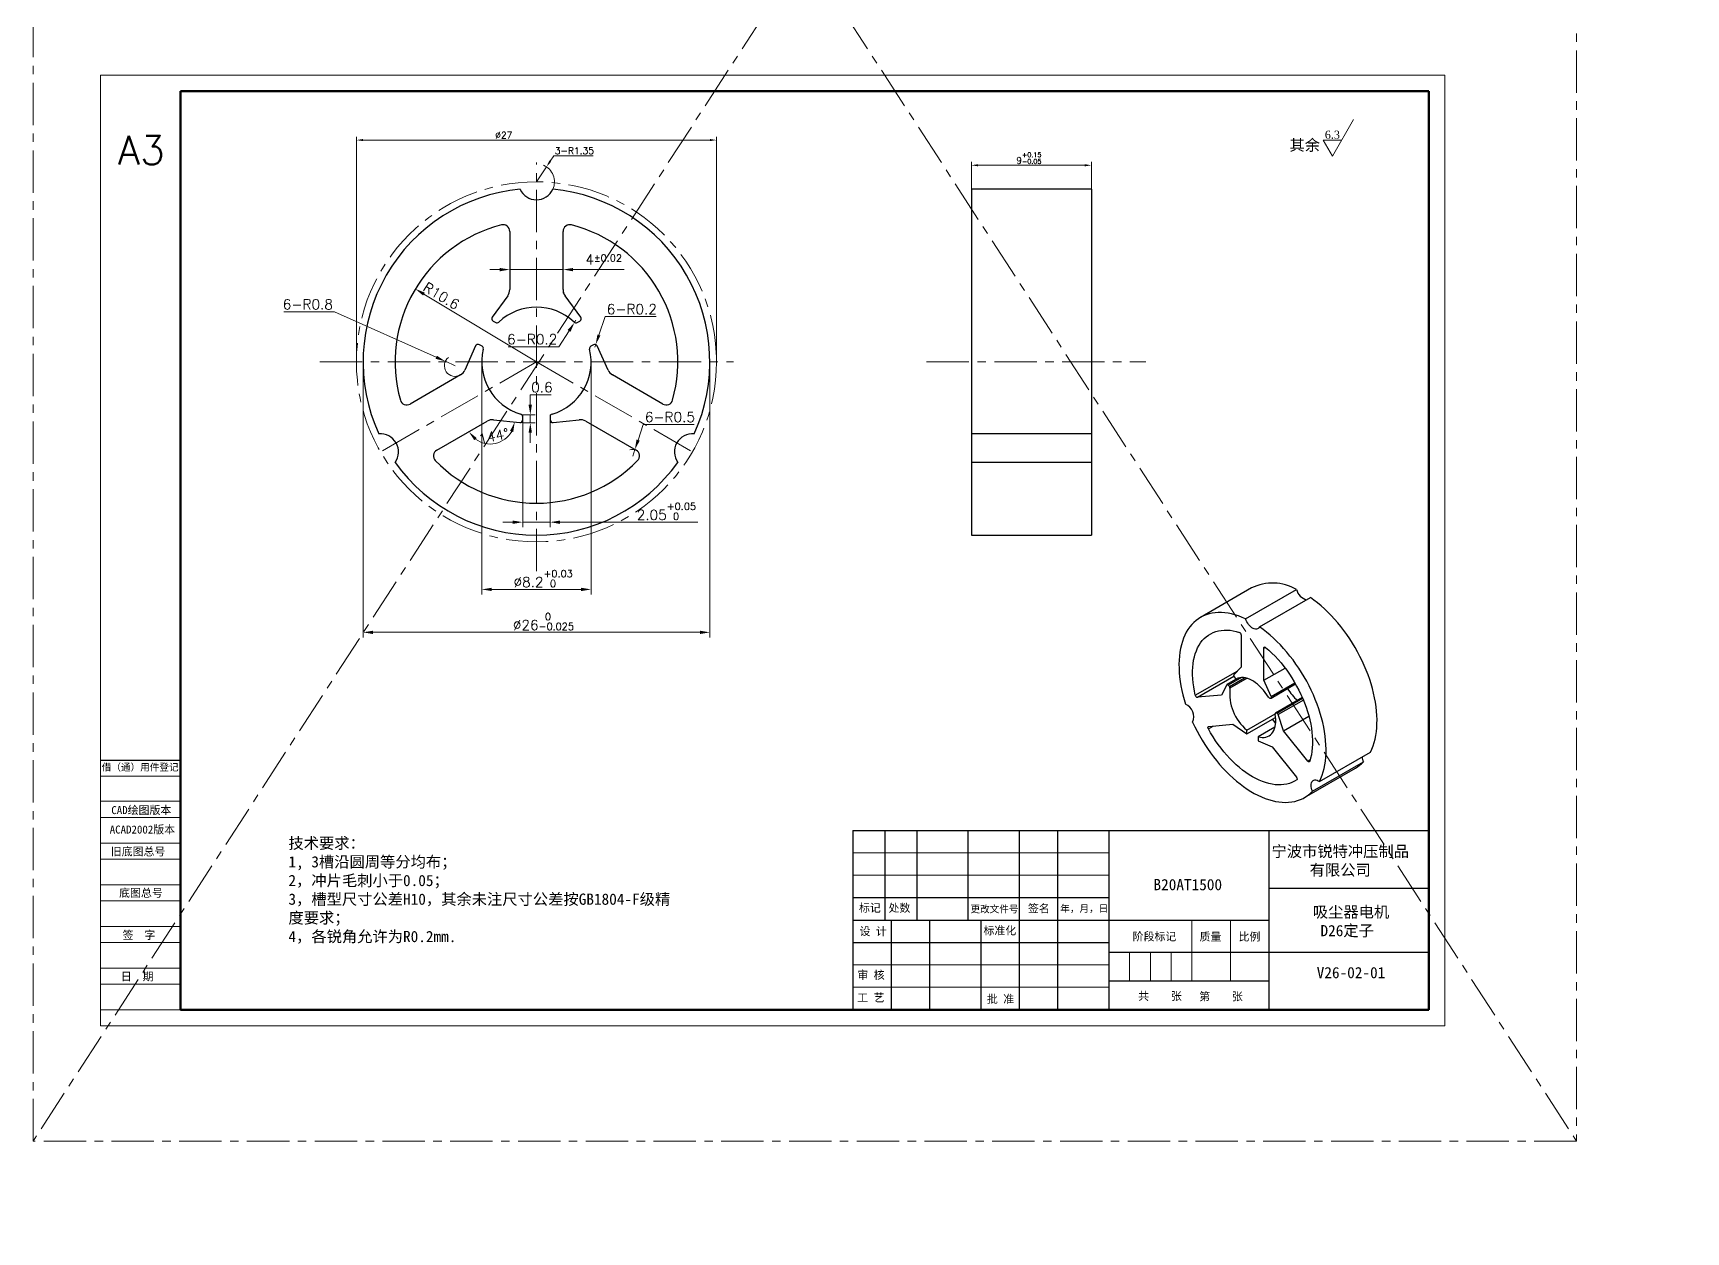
# Model space of a CAD drawing. Header units: millimetres. Extents: x 2517 to 77584, y 486 to 45347.
# Drawn here: x 3346.5 to 3470.5, y 950 to 1039.9 of the extents above; entities that cross this region are included whole.
import ezdxf

# ---------------------------------------------------------------- set-up
doc = ezdxf.new("R2010")
doc.units = ezdxf.units.MM
doc.linetypes.add('CENTER', pattern=[50.8, 31.75, -6.35, 6.35, -6.35])
doc.linetypes.add('DIVIDE', pattern=[31.75, 12.7, -6.35, 0, -6.35, 0, -6.35])
for name, color, linetype, lineweight in [('中心线', 1, 'CENTER', 9), ('双点划线', 5, 'DIVIDE', 9), ('实线', 7, 'Continuous', 25), ('尺寸标注', 2, 'Continuous', 9), ('引导线', 6, 'Continuous', 9), ('文本', 3, 'Continuous', 15), ('粗实线', 9, 'Continuous', 50)]:
    doc.layers.add(name, color=color, linetype=linetype, lineweight=lineweight)
doc.styles.add('st', font='txt.shx')
doc.styles.get("Standard").update_dxf_attribs({"font": 'simfang.ttf'})
doc.dimstyles.new('st0.2', dxfattribs={"dimscale": 0.2, "dimtxt": 2.5, "dimasz": 2.5, "dimexe": 1.25, "dimexo": 0, "dimtad": 1, "dimtoh": 1, "dimdec": 3, "dimdsep": 46, "dimtxsty": 'st', "dimcen": 0, "dimclrd": 256, "dimclre": 256, "dimclrt": 256, "dimadec": 4, "dimazin": 2, "dimtfac": 1, "dimtdec": 3, "dimtmove": 0, "dimatfit": 1, "dimfxl": 1, "dimlwd": -1, "dimlwe": -1, "dimarcsym": 0})
doc.dimstyles.new('st0.3', dxfattribs={"dimscale": 0.3, "dimtxt": 2.5, "dimasz": 2.5, "dimexe": 1.25, "dimexo": 0, "dimtad": 1, "dimtoh": 1, "dimdec": 3, "dimdsep": 46, "dimtxsty": 'st', "dimcen": 0, "dimclrd": 256, "dimclre": 256, "dimclrt": 256, "dimadec": 4, "dimazin": 2, "dimtfac": 1, "dimtdec": 3, "dimtmove": 0, "dimatfit": 1, "dimfxl": 1, "dimlwd": -1, "dimlwe": -1, "dimarcsym": 0})

# ---------------------------------------------------------------- blocks, each defined once
blk = doc.blocks.new('*D343')
at = {"layer": 'Defpoints', "color": 0, "ltscale": 0.1, "transparency": 16777216}
for p in [(3384.29, 1028.72), (3385.04, 1029.84)]:
    blk.add_point(p, dxfattribs=at)
at = {"layer": '尺寸标注', "ltscale": 0.1, "transparency": 16777216}
for p, q in [((3385.31, 1030.26), (3385.59, 1030.68)), ((3385.59, 1030.68), (3388.55, 1030.68)), ((3384.29, 1028.72), (3385.04, 1029.84))]:
    blk.add_line(p, q, dxfattribs=at)
blk.add_arc((3384.29, 1028.72), 1.35, 335.5744, 66.9666, dxfattribs=at)
blk.add_solid([(3385.25, 1030.31), (3385.38, 1030.21), (3385.04, 1029.84)], dxfattribs=at)
at = {"layer": '尺寸标注', "ltscale": 0.1, "transparency": 16777216, "insert": (3387.13, 1031.05), "char_height": 0.5, "attachment_point": 5, "style": 'st'}
blk.add_mtext('3-R1.35', dxfattribs=at)
blk = doc.blocks.new('*D344')
at = {"layer": 'Defpoints', "color": 0, "ltscale": 0.1, "transparency": 16777216}
for p in [(3397.79, 1031.85), (3370.79, 1015.22), (3397.79, 1015.22)]:
    blk.add_point(p, dxfattribs=at)
at = {"layer": '尺寸标注', "ltscale": 0.1, "transparency": 16777216}
for p, q in [((3370.79, 1015.22), (3370.79, 1032.1)), ((3371.29, 1031.85), (3397.29, 1031.85)), ((3397.79, 1015.22), (3397.79, 1032.1))]:
    blk.add_line(p, q, dxfattribs=at)
for points in [[(3371.29, 1031.93), (3371.29, 1031.77), (3370.79, 1031.85)], [(3397.29, 1031.93), (3397.29, 1031.77), (3397.79, 1031.85)]]:
    blk.add_solid(points, dxfattribs=at)
at = {"layer": '尺寸标注', "ltscale": 0.1, "transparency": 16777216, "insert": (3381.84, 1032.22), "char_height": 0.5, "attachment_point": 5, "style": 'st'}
blk.add_mtext('%%c27', dxfattribs=at)
blk = doc.blocks.new('*D345')
at = {"layer": 'Defpoints', "color": 0, "ltscale": 0.1, "transparency": 16777216}
for p in [(3371.29, 1015.22), (3397.29, 1015.22), (3397.29, 994.94)]:
    blk.add_point(p, dxfattribs=at)
at = {"layer": '尺寸标注', "ltscale": 0.1, "transparency": 16777216}
for p, q in [((3371.29, 1015.22), (3371.29, 994.56)), ((3397.29, 1015.22), (3397.29, 994.56)), ((3372.04, 994.94), (3396.54, 994.94))]:
    blk.add_line(p, q, dxfattribs=at)
for points in [[(3372.04, 995.06), (3372.04, 994.81), (3371.29, 994.94)], [(3396.54, 995.06), (3396.54, 994.81), (3397.29, 994.94)]]:
    blk.add_solid(points, dxfattribs=at)
at = {"layer": '尺寸标注', "ltscale": 0.1, "transparency": 16777216, "insert": (3384.81, 995.75), "char_height": 0.75, "attachment_point": 5, "style": 'st'}
blk.add_mtext('%%c26{}{\\H0.71x;\\C3;\\S 0^ -0.025;}', dxfattribs=at)
blk = doc.blocks.new('*D346')
at = {"layer": 'Defpoints', "color": 0, "ltscale": 0.1, "transparency": 16777216}
for p in [(3386.29, 1022.14), (3382.29, 1020.91), (3386.29, 1020.38)]:
    blk.add_point(p, dxfattribs=at)
at = {"layer": '尺寸标注', "ltscale": 0.1, "transparency": 16777216}
for p, q in [((3382.29, 1020.91), (3382.29, 1022.51)), ((3386.29, 1020.38), (3386.29, 1022.51)), ((3381.54, 1022.14), (3380.79, 1022.14)), ((3382.29, 1022.14), (3386.29, 1022.14)), ((3387.04, 1022.14), (3390.87, 1022.14))]:
    blk.add_line(p, q, dxfattribs=at)
for points in [[(3381.54, 1022.26), (3381.54, 1022.01), (3382.29, 1022.14)], [(3387.04, 1022.26), (3387.04, 1022.01), (3386.29, 1022.14)]]:
    blk.add_solid(points, dxfattribs=at)
at = {"layer": '尺寸标注', "ltscale": 0.1, "transparency": 16777216, "insert": (3389.33, 1022.89), "char_height": 0.75, "attachment_point": 5, "style": 'st'}
blk.add_mtext('4{}{\\A0;{\\H1.5x;}{\\A2;\\H0.71x;\\C3;%%p0.02}}', dxfattribs=at)
blk = doc.blocks.new('*D347')
at = {"layer": 'Defpoints', "color": 0, "ltscale": 0.1, "transparency": 16777216}
for p in [(3380.19, 1015.22), (3388.39, 1015.22), (3388.39, 998.16)]:
    blk.add_point(p, dxfattribs=at)
at = {"layer": '尺寸标注', "ltscale": 0.1, "transparency": 16777216}
for p, q in [((3380.19, 1015.22), (3380.19, 997.78)), ((3388.39, 1015.22), (3388.39, 997.78)), ((3380.94, 998.16), (3387.64, 998.16))]:
    blk.add_line(p, q, dxfattribs=at)
for points in [[(3380.94, 998.28), (3380.94, 998.03), (3380.19, 998.16)], [(3387.64, 998.28), (3387.64, 998.03), (3388.39, 998.16)]]:
    blk.add_solid(points, dxfattribs=at)
at = {"layer": '尺寸标注', "ltscale": 0.1, "transparency": 16777216, "insert": (3384.79, 998.97), "char_height": 0.75, "attachment_point": 5, "style": 'st'}
blk.add_mtext('%%c8.2{}{\\H0.71x;\\C3;\\S+0.03^  0;}', dxfattribs=at)
blk = doc.blocks.new('*D348')
at = {"layer": 'Defpoints', "color": 0, "ltscale": 0.1, "transparency": 16777216}
for p in [(3383.26, 1010.65), (3385.31, 1010.65), (3385.31, 1003.2)]:
    blk.add_point(p, dxfattribs=at)
at = {"layer": '尺寸标注', "ltscale": 0.1, "transparency": 16777216}
for p, q in [((3383.26, 1010.65), (3383.26, 1002.82)), ((3385.31, 1010.65), (3385.31, 1002.82)), ((3382.51, 1003.2), (3381.76, 1003.2)), ((3383.26, 1003.2), (3385.31, 1003.2)), ((3386.06, 1003.2), (3396.38, 1003.2))]:
    blk.add_line(p, q, dxfattribs=at)
for points in [[(3382.51, 1003.32), (3382.51, 1003.07), (3383.26, 1003.2)], [(3386.06, 1003.32), (3386.06, 1003.07), (3385.31, 1003.2)]]:
    blk.add_solid(points, dxfattribs=at)
at = {"layer": '尺寸标注', "ltscale": 0.1, "transparency": 16777216, "insert": (3394.03, 1004.01), "char_height": 0.75, "attachment_point": 5, "style": 'st'}
blk.add_mtext('2.05{}{\\H0.71x;\\C3;\\S+0.05^  0;}', dxfattribs=at)
blk = doc.blocks.new('*D349')
at = {"layer": 'Defpoints', "color": 0, "ltscale": 0.1, "transparency": 16777216}
for p in [(3383.26, 1011.25), (3383.26, 1010.65), (3383.83, 1011.25)]:
    blk.add_point(p, dxfattribs=at)
at = {"layer": '尺寸标注', "ltscale": 0.1, "transparency": 16777216}
for p, q in [((3383.83, 1012), (3383.83, 1012.75)), ((3383.83, 1012.75), (3385.39, 1012.75)), ((3383.26, 1011.25), (3384.2, 1011.25)), ((3383.26, 1010.65), (3384.2, 1010.65)), ((3383.83, 1010.65), (3383.83, 1011.25)), ((3383.83, 1009.9), (3383.83, 1009.15))]:
    blk.add_line(p, q, dxfattribs=at)
for points in [[(3383.7, 1012), (3383.95, 1012), (3383.83, 1011.25)], [(3383.7, 1009.9), (3383.95, 1009.9), (3383.83, 1010.65)]]:
    blk.add_solid(points, dxfattribs=at)
at = {"layer": '尺寸标注', "ltscale": 0.1, "transparency": 16777216, "insert": (3384.7, 1013.31), "char_height": 0.75, "attachment_point": 5, "style": 'st'}
blk.add_mtext('0.6', dxfattribs=at)
blk = doc.blocks.new('*D350')
at = {"layer": 'Defpoints', "color": 0, "ltscale": 0.1, "transparency": 16777216}
for p in [(3380.82, 1010.91), (3380.82, 1010.91), (3383.1, 1010.67), (3380.44, 1009.1), (3376.82, 1008.6)]:
    blk.add_point(p, dxfattribs=at)
at = {"layer": '尺寸标注', "ltscale": 0.1, "transparency": 16777216}
blk.add_arc((3380.82, 1010.91), 1.85, 233.4511, 330.5489, dxfattribs=at)
for points in [[(3382.31, 1010.04), (3382.55, 1009.96), (3382.66, 1010.71)], [(3379.63, 1009.34), (3379.81, 1009.51), (3379.22, 1009.98)]]:
    blk.add_solid(points, dxfattribs=at)
at = {"layer": '尺寸标注', "ltscale": 0.1, "transparency": 16777216, "insert": (3381.09, 1009.65), "char_height": 0.75, "attachment_point": 5, "rotation": 12, "style": 'st'}
blk.add_mtext('144°', dxfattribs=at)
blk = doc.blocks.new('*D351')
at = {"layer": 'Defpoints', "color": 0, "ltscale": 0.1, "transparency": 16777216}
for p in [(3375.21, 1020.69), (3384.29, 1015.22)]:
    blk.add_point(p, dxfattribs=at)
at = {"layer": '尺寸标注', "ltscale": 0.1, "transparency": 16777216}
blk.add_line((3384.29, 1015.22), (3375.85, 1020.3), dxfattribs=at)
blk.add_solid([(3375.92, 1020.41), (3375.79, 1020.19), (3375.21, 1020.69)], dxfattribs=at)
at = {"layer": '尺寸标注', "ltscale": 0.1, "transparency": 16777216, "insert": (3377.16, 1020.17), "char_height": 0.75, "attachment_point": 5, "rotation": 328.9543, "style": 'st'}
blk.add_mtext('R10.6', dxfattribs=at)
blk = doc.blocks.new('*D352')
at = {"layer": 'Defpoints', "color": 0, "ltscale": 0.1, "transparency": 16777216}
for p in [(3425.9, 1029.96), (3416.9, 1028.16), (3425.9, 1028.16)]:
    blk.add_point(p, dxfattribs=at)
at = {"layer": '尺寸标注', "ltscale": 0.1, "transparency": 16777216}
for p, q in [((3416.9, 1028.16), (3416.9, 1030.21)), ((3417.4, 1029.96), (3425.4, 1029.96)), ((3425.9, 1028.16), (3425.9, 1030.21))]:
    blk.add_line(p, q, dxfattribs=at)
for points in [[(3417.4, 1030.04), (3417.4, 1029.88), (3416.9, 1029.96)], [(3425.4, 1030.04), (3425.4, 1029.88), (3425.9, 1029.96)]]:
    blk.add_solid(points, dxfattribs=at)
at = {"layer": '尺寸标注', "ltscale": 0.1, "transparency": 16777216, "insert": (3421.21, 1030.5), "char_height": 0.5, "attachment_point": 5, "style": 'st'}
blk.add_mtext('9{}{\\H0.71x;\\C3;\\S+0.15^ -0.05;}', dxfattribs=at)
blk = doc.blocks.new('*D353')
at = {"layer": 'Defpoints', "color": 0, "ltscale": 0.1, "transparency": 16777216}
for p in [(3391.51, 1008.16), (3391.67, 1008.64)]:
    blk.add_point(p, dxfattribs=at)
at = {"layer": '尺寸标注', "ltscale": 0.1, "transparency": 16777216}
for p, q in [((3391.91, 1009.35), (3392.3, 1010.52)), ((3392.3, 1010.52), (3396.11, 1010.52)), ((3391.51, 1008.16), (3391.67, 1008.64))]:
    blk.add_line(p, q, dxfattribs=at)
blk.add_arc((3391.51, 1008.16), 0.5, 60, 114.5886, dxfattribs=at)
blk.add_solid([(3391.79, 1009.39), (3392.03, 1009.31), (3391.67, 1008.64)], dxfattribs=at)
at = {"layer": '尺寸标注', "ltscale": 0.1, "transparency": 16777216, "insert": (3394.3, 1011.08), "char_height": 0.75, "attachment_point": 5, "style": 'st'}
blk.add_mtext('6-R0.5', dxfattribs=at)
blk = doc.blocks.new('*D354')
at = {"layer": 'Defpoints', "color": 0, "ltscale": 0.1, "transparency": 16777216}
for p in [(3388.67, 1016.33), (3388.73, 1016.52)]:
    blk.add_point(p, dxfattribs=at)
at = {"layer": '尺寸标注', "ltscale": 0.1, "transparency": 16777216}
for p, q in [((3388.97, 1017.23), (3389.44, 1018.61)), ((3389.44, 1018.61), (3393.26, 1018.61)), ((3388.67, 1016.33), (3388.73, 1016.52))]:
    blk.add_line(p, q, dxfattribs=at)
blk.add_solid([(3388.86, 1017.27), (3389.09, 1017.19), (3388.73, 1016.52)], dxfattribs=at)
at = {"layer": '尺寸标注', "ltscale": 0.1, "transparency": 16777216, "insert": (3391.44, 1019.17), "char_height": 0.75, "attachment_point": 5, "style": 'st'}
blk.add_mtext('6-R0.2', dxfattribs=at)
blk = doc.blocks.new('*D355')
at = {"layer": 'Defpoints', "color": 0, "ltscale": 0.1, "transparency": 16777216}
for p in [(3387.14, 1018.17), (3387.25, 1018.34)]:
    blk.add_point(p, dxfattribs=at)
at = {"layer": '尺寸标注', "ltscale": 0.1, "transparency": 16777216}
for p, q in [((3386.73, 1017.54), (3385.97, 1016.35)), ((3387.25, 1018.34), (3387.14, 1018.17)), ((3385.97, 1016.35), (3382.16, 1016.35))]:
    blk.add_line(p, q, dxfattribs=at)
blk.add_solid([(3386.63, 1017.61), (3386.84, 1017.47), (3387.14, 1018.17)], dxfattribs=at)
at = {"layer": '尺寸标注', "ltscale": 0.1, "transparency": 16777216, "insert": (3383.97, 1016.91), "char_height": 0.75, "attachment_point": 5, "style": 'st'}
blk.add_mtext('6-R0.2', dxfattribs=at)
blk = doc.blocks.new('*D356')
at = {"layer": 'Defpoints', "color": 0, "ltscale": 0.1, "transparency": 16777216}
for p in [(3377.46, 1015.26), (3378.19, 1014.93)]:
    blk.add_point(p, dxfattribs=at)
at = {"layer": '尺寸标注', "ltscale": 0.1, "transparency": 16777216}
for p, q in [((3369.15, 1018.97), (3365.34, 1018.97)), ((3376.78, 1015.57), (3369.15, 1018.97)), ((3378.19, 1014.93), (3377.46, 1015.26))]:
    blk.add_line(p, q, dxfattribs=at)
blk.add_arc((3378.19, 1014.93), 0.8, 129.1102, 300, dxfattribs=at)
blk.add_solid([(3376.83, 1015.68), (3376.73, 1015.45), (3377.46, 1015.26)], dxfattribs=at)
at = {"layer": '尺寸标注', "ltscale": 0.1, "transparency": 16777216, "insert": (3367.15, 1019.53), "char_height": 0.75, "attachment_point": 5, "style": 'st'}
blk.add_mtext('6-R0.8', dxfattribs=at)

msp = doc.modelspace()

# ---------------------------------------------------------------- linework, layer by layer
at = {"color": 7, "linetype": 'Continuous', "lineweight": 25}
for p, q in [((3425.9002, 1028.1621), (3416.9002, 1028.1621)), ((3416.9002, 1028.1621), (3416.9002, 1009.8139)), ((3425.9002, 1028.1621), (3425.9002, 1009.8139)), ((3382.2899, 1025.006), (3382.2899, 1020.6418)), ((3386.2899, 1020.6418), (3386.2899, 1025.006)), ((3382.1371, 1020.1716), (3380.9754, 1018.5726)), ((3387.6044, 1018.5726), (3386.4427, 1020.1716)), ((3381.0372, 1018.2818), (3381.2328, 1018.1689)), ((3387.347, 1018.1689), (3387.5426, 1018.2818)), ((3379.7295, 1016.4146), (3378.9256, 1014.6091)), ((3380.2078, 1016.3936), (3380.0122, 1016.5065)), ((3388.5676, 1016.5065), (3388.372, 1016.3936)), ((3389.6542, 1014.6091), (3388.8503, 1016.4146)), ((3378.5947, 1014.2416), (3374.8152, 1012.0595)), ((3393.7646, 1012.0595), (3389.985, 1014.2416)), ((3376.8152, 1008.5954), (3380.5947, 1010.7775)), ((3385.3149, 1011.0985), (3385.3149, 1010.8726)), ((3385.5358, 1010.6737), (3387.5014, 1010.8803)), ((3387.985, 1010.7775), (3391.7646, 1008.5954)), ((3425.9002, 1009.8139), (3416.9002, 1009.8139)), ((3416.9002, 1009.8139), (3416.9002, 1007.6849)), ((3425.9002, 1009.8139), (3425.9002, 1007.6849)), ((3425.9002, 1007.6849), (3416.9002, 1007.6849)), ((3416.9002, 1007.6849), (3416.9002, 1002.2203)), ((3425.9002, 1007.6849), (3425.9002, 1002.2203)), ((3416.9002, 1002.2203), (3425.9002, 1002.2203)), ((3437.8977, 998.264), (3434.0793, 996.0597)), ((3437.4575, 995.9461), (3441.2759, 998.1504)), ((3438.5005, 995.344), (3442.3189, 997.5483)), ((3437.1305, 994.7438), (3437.1305, 992.3232)), ((3438.8276, 991.3435), (3438.8276, 993.7642)), ((3436.8686, 991.4917), (3436.0617, 991.0259)), ((3437.1305, 992.3232), (3436.5728, 991.7587)), ((3436.599, 991.6011), (3436.682, 991.4979)), ((3438.8276, 991.3435), (3440.417, 992.261)), ((3435.6583, 990.2285), (3433.8429, 990.0661)), ((3436.0442, 991.0066), (3435.6583, 990.2285)), ((3436.2471, 990.8791), (3436.1641, 990.9824)), ((3439.3852, 990.1351), (3438.8276, 991.3435)), ((3439.3766, 990.0132), (3441.2015, 991.0667)), ((3439.276, 990.0004), (3439.359, 990.0078)), ((3441.7141, 990.0407), (3439.6933, 988.8741)), ((3434.6914, 987.8792), (3436.5068, 988.0415)), ((3436.5068, 988.0415), (3437.5442, 987.3167)), ((3437.5442, 987.6107), (3439.6703, 988.8381)), ((3437.5442, 987.3167), (3439.7044, 988.5638)), ((3439.6632, 987.8298), (3438.4139, 987.1086)), ((3439.7939, 988.887), (3439.7109, 988.8795)), ((3440.2998, 987.549), (3439.9138, 988.7727)), ((3440.2998, 987.549), (3442.2032, 988.6478)), ((3437.5442, 987.3167), (3437.5442, 987.6107)), ((3438.4139, 987.1086), (3438.4139, 986.8146)), ((3438.4139, 986.8146), (3439.4512, 986.3417)), ((3442.1152, 985.2906), (3440.2998, 987.549)), ((3439.4512, 986.3417), (3441.2666, 984.0833)), ((3442.9949, 983.7602), (3446.8133, 985.9645)), ((3441.8787, 982.5494), (3445.6971, 984.7537)), ((3442.4734, 983.0182), (3446.2918, 985.2225))]:
    msp.add_line(p, q, dxfattribs=at)
at = {"color": 8, "linetype": 'Continuous', "lineweight": 25}
for p, q in [((3438.8276, 993.7642), (3438.9336, 993.8254)), ((3433.6887, 990.2245), (3436.8736, 992.0632)), ((3433.8429, 990.0661), (3436.5733, 991.6424)), ((3437.1453, 991.5488), (3436.1641, 990.9824)), ((3436.2471, 990.8791), (3437.3842, 991.5355)), ((3437.5748, 991.4916), (3436.2872, 990.7483)), ((3439.3852, 990.1351), (3441.1511, 991.1545)), ((3441.7158, 990.0369), (3439.7109, 988.8795)), ((3439.7939, 988.887), (3441.7298, 990.0045)), ((3441.792, 989.857), (3439.9138, 988.7727)), ((3434.6663, 987.7047), (3435.0192, 987.9085)), ((3442.1152, 985.2906), (3442.3092, 985.4027))]:
    msp.add_line(p, q, dxfattribs=at)
at = {"color": 7, "linetype": 'Continuous', "lineweight": 25, "flags": 128}
for points in [[(3437.4575, 995.9461), (3437.1901, 996.0635), (3436.9245, 996.1648), (3436.6614, 996.2498), (3436.4015, 996.3182), (3436.1453, 996.3698), (3435.8935, 996.4046), (3435.6467, 996.4225), (3435.4054, 996.4234), (3435.1703, 996.4073), (3434.9419, 996.3742), (3434.7207, 996.3243), (3434.5073, 996.2577), (3434.3022, 996.1745), (3434.1059, 996.0748), (3433.9187, 995.959), (3433.7413, 995.8274), (3433.574, 995.6802), (3433.4172, 995.5178), (3433.2713, 995.3405), (3433.1366, 995.1489), (3433.0135, 994.9433), (3432.9022, 994.7243), (3432.803, 994.4923), (3432.7161, 994.248), (3432.6419, 993.9918), (3432.5803, 993.7245), (3432.5316, 993.4467), (3432.496, 993.1589), (3432.4734, 992.862), (3432.4639, 992.5566), (3432.4676, 992.2434), (3432.4844, 991.9232), (3432.5144, 991.5968), (3432.5574, 991.2649), (3432.6133, 990.9283), (3432.682, 990.5879), (3432.7634, 990.2443), (3432.8572, 989.8986), (3432.9632, 989.5514)], [(3446.8133, 985.9645), (3446.9193, 986.1893), (3447.0131, 986.4268), (3447.0944, 986.6764), (3447.1631, 986.9375), (3447.219, 987.2095), (3447.262, 987.4918), (3447.292, 987.7836), (3447.3088, 988.0844), (3447.3125, 988.3933), (3447.3031, 988.7096), (3447.2805, 989.0326), (3447.2448, 989.3616), (3447.1961, 989.6956), (3447.1346, 990.034), (3447.0603, 990.3759), (3446.9734, 990.7205), (3446.8743, 991.0669), (3446.763, 991.4145), (3446.6398, 991.7622), (3446.5051, 992.1094), (3446.3592, 992.4551), (3446.2024, 992.7986), (3446.0351, 993.139), (3445.8577, 993.4755), (3445.6706, 993.8073), (3445.4742, 994.1336), (3445.2691, 994.4536), (3445.0557, 994.7667), (3444.8345, 995.0719), (3444.6061, 995.3687), (3444.371, 995.6563), (3444.1297, 995.9339), (3443.8829, 996.201), (3443.6311, 996.457), (3443.375, 996.7011), (3443.115, 996.9328), (3442.852, 997.1516), (3442.5864, 997.3569), (3442.3189, 997.5483)], [(3438.5005, 995.344), (3438.4585, 995.2799), (3438.4053, 995.2307), (3438.3421, 995.1974), (3438.2706, 995.1809), (3438.1923, 995.1816), (3438.109, 995.1994), (3438.0227, 995.2338), (3437.9354, 995.2843), (3437.8491, 995.3494), (3437.7658, 995.4278), (3437.6875, 995.5176), (3437.6159, 995.6167), (3437.5528, 995.7228), (3437.4996, 995.8334), (3437.4575, 995.9461)], [(3442.9949, 983.7602), (3443.1009, 983.985), (3443.1947, 984.2225), (3443.276, 984.4721), (3443.3448, 984.7332), (3443.4007, 985.0052), (3443.4437, 985.2875), (3443.4736, 985.5793), (3443.4904, 985.88), (3443.4941, 986.189), (3443.4847, 986.5053), (3443.4621, 986.8283), (3443.4264, 987.1573), (3443.3777, 987.4913), (3443.3162, 987.8297), (3443.2419, 988.1716), (3443.1551, 988.5162), (3443.0559, 988.8626), (3442.9446, 989.2102), (3442.8214, 989.5579), (3442.6868, 989.9051), (3442.5408, 990.2508), (3442.384, 990.5943), (3442.2167, 990.9347), (3442.0393, 991.2712), (3441.8522, 991.603), (3441.6558, 991.9293), (3441.4507, 992.2493), (3441.2373, 992.5624), (3441.0162, 992.8676), (3440.7877, 993.1644), (3440.5526, 993.452), (3440.3114, 993.7296), (3440.0646, 993.9967), (3439.8128, 994.2527), (3439.5566, 994.4968), (3439.2967, 994.7285), (3439.0336, 994.9473), (3438.768, 995.1526), (3438.5005, 995.344)], [(3433.6887, 990.2245), (3433.6208, 990.5394), (3433.5662, 990.8506), (3433.5251, 991.157), (3433.4975, 991.4578), (3433.4836, 991.752), (3433.4834, 992.0388), (3433.4969, 992.3172), (3433.5241, 992.5865), (3433.5648, 992.8457), (3433.619, 993.0942), (3433.6864, 993.3311), (3433.7669, 993.5558), (3433.8603, 993.7675), (3433.9662, 993.9656), (3434.0843, 994.1495), (3434.2143, 994.3186), (3434.3558, 994.4725), (3434.5083, 994.6106), (3434.6714, 994.7326), (3434.8446, 994.838), (3435.0273, 994.9266), (3435.219, 994.998), (3435.4191, 995.0521), (3435.627, 995.0887), (3435.8421, 995.1076), (3436.0637, 995.1089), (3436.2911, 995.0925), (3436.5237, 995.0585), (3436.7607, 995.0069), (3437.0014, 994.9379)], [(3438.8276, 993.7642), (3438.8302, 993.7898), (3438.838, 993.8111), (3438.8506, 993.827), (3438.8673, 993.8368), (3438.8873, 993.8398), (3438.9096, 993.8361), (3438.9331, 993.8257), (3438.9567, 993.8092)], [(3438.9567, 993.8092), (3439.1974, 993.6002), (3439.4344, 993.3781), (3439.667, 993.1437), (3439.8944, 992.8975), (3440.116, 992.6404), (3440.331, 992.3731), (3440.539, 992.0965), (3440.7391, 991.8113), (3440.9308, 991.5186), (3441.1135, 991.219), (3441.2866, 990.9137), (3441.4497, 990.6034), (3441.6022, 990.2892), (3441.7437, 989.972), (3441.8737, 989.6528), (3441.9918, 989.3325), (3442.0978, 989.0121), (3442.1911, 988.6926), (3442.2716, 988.375), (3442.3391, 988.0602), (3442.3933, 987.7492), (3442.434, 987.4429), (3442.4611, 987.1423), (3442.4746, 986.8483), (3442.4744, 986.5617), (3442.4605, 986.2836), (3442.4329, 986.0146), (3442.3918, 985.7557), (3442.3372, 985.5075), (3442.2694, 985.271)], [(3439.1753, 990.0723), (3439.058, 990.2573), (3438.9321, 990.4346), (3438.7987, 990.6031), (3438.6587, 990.7611), (3438.5134, 990.9076), (3438.3638, 991.0414), (3438.2111, 991.1613), (3438.0566, 991.2665), (3437.9015, 991.356), (3437.7469, 991.4293), (3437.5943, 991.4856), (3437.4447, 991.5246), (3437.2993, 991.5459), (3437.1593, 991.5494), (3437.0259, 991.5351), (3436.9001, 991.503), (3436.7828, 991.4534)], [(3436.1641, 990.9824), (3436.1479, 991.0001), (3436.1306, 991.0143), (3436.1128, 991.0246), (3436.0955, 991.0303), (3436.0793, 991.0314), (3436.0649, 991.0276), (3436.0531, 991.0192), (3436.0442, 991.0066)], [(3439.359, 990.0078), (3439.3734, 990.0116), (3439.3852, 990.0199), (3439.3941, 990.0325), (3439.3996, 990.0489), (3439.4015, 990.0682), (3439.3996, 990.0896), (3439.3941, 990.1123), (3439.3852, 990.1351)], [(3433.4847, 988.2073), (3433.6461, 987.8651), (3433.8179, 987.5263), (3433.9996, 987.1918), (3434.1909, 986.8623), (3434.3911, 986.5386), (3434.5999, 986.2215), (3434.8168, 985.9118), (3435.0412, 985.6102), (3435.2726, 985.3174), (3435.5105, 985.0341), (3435.7543, 984.761), (3436.0033, 984.4987), (3436.2571, 984.2479), (3436.515, 984.0091), (3436.7764, 983.783), (3437.0407, 983.5701), (3437.3072, 983.3708), (3437.5753, 983.1857), (3437.8443, 983.0152), (3438.1137, 982.8597), (3438.3828, 982.7195), (3438.6509, 982.5951), (3438.9174, 982.4867), (3439.1816, 982.3945), (3439.443, 982.3188), (3439.7009, 982.2598), (3439.9547, 982.2176), (3440.2038, 982.1923), (3440.4475, 982.184), (3440.6854, 982.1927), (3440.9168, 982.2183), (3441.1413, 982.2608), (3441.3581, 982.3201), (3441.5669, 982.3961), (3441.7672, 982.4886), (3441.9584, 982.5973), (3442.1401, 982.722), (3442.3119, 982.8624), (3442.4734, 983.0182)], [(3434.6663, 987.7047), (3434.6523, 987.7349), (3434.643, 987.7654), (3434.6386, 987.7948), (3434.6396, 987.8216), (3434.6458, 987.8444), (3434.6569, 987.8621), (3434.6723, 987.8739), (3434.6914, 987.8792)], [(3438.4139, 987.1086), (3438.5657, 987.0749), (3438.7126, 987.0597), (3438.8534, 987.0633), (3438.987, 987.0856), (3439.1121, 987.1263), (3439.2277, 987.1853), (3439.333, 987.2619), (3439.427, 987.3555), (3439.5089, 987.4654), (3439.578, 987.5906), (3439.6338, 987.7301), (3439.6758, 987.8827), (3439.7037, 988.0472), (3439.7172, 988.2222), (3439.7162, 988.4062), (3439.7007, 988.5977), (3439.6708, 988.795)], [(3439.4594, 988.4224), (3439.6538, 988.181), (3439.7106, 988.1133)], [(3439.7109, 988.8795), (3439.6997, 988.8771), (3439.6899, 988.8719), (3439.6817, 988.8641), (3439.6754, 988.8539), (3439.671, 988.8416), (3439.6688, 988.8274), (3439.6687, 988.8118), (3439.6708, 988.795)], [(3441.2917, 983.8799), (3441.1189, 983.774), (3440.9364, 983.6849), (3440.745, 983.613), (3440.5451, 983.5584), (3440.3375, 983.5213), (3440.1226, 983.5018), (3439.9012, 983.5), (3439.6739, 983.5158), (3439.4415, 983.5493), (3439.2046, 983.6004), (3438.964, 983.6688), (3438.7204, 983.7544), (3438.4745, 983.8569), (3438.2272, 983.976), (3437.979, 984.1113), (3437.7309, 984.2625), (3437.4835, 984.429), (3437.2376, 984.6104), (3436.994, 984.8061), (3436.7534, 985.0154), (3436.5165, 985.2379), (3436.2841, 985.4727), (3436.0569, 985.7192), (3435.8355, 985.9767), (3435.6206, 986.2443), (3435.4129, 986.5211), (3435.213, 986.8065), (3435.0216, 987.0995), (3434.8392, 987.3992), (3434.6663, 987.7047)], [(3442.2694, 985.271), (3442.2598, 985.2515), (3442.2457, 985.2377), (3442.2277, 985.2304), (3442.2067, 985.2298), (3442.1838, 985.2359), (3442.1601, 985.2486), (3442.1369, 985.2672), (3442.1152, 985.2906)], [(3441.2666, 984.0833), (3441.2857, 984.0561), (3441.3012, 984.0265), (3441.3123, 983.9959), (3441.3185, 983.9659), (3441.3194, 983.9381), (3441.3151, 983.9137), (3441.3057, 983.894), (3441.2917, 983.8799)], [(3442.4734, 983.0182), (3442.4281, 983.1306), (3442.3948, 983.243), (3442.3741, 983.3529), (3442.3665, 983.4578), (3442.3723, 983.5551), (3442.3912, 983.6426), (3442.4228, 983.7183), (3442.4665, 983.7804), (3442.5211, 983.8275), (3442.5855, 983.8585), (3442.6581, 983.8726), (3442.7372, 983.8696), (3442.821, 983.8495), (3442.9076, 983.8127), (3442.9949, 983.7602)]]:
    msp.add_lwpolyline(points, dxfattribs=at)
at = {"color": 7, "linetype": 'Continuous', "lineweight": 25}
for centre, radius, start, end in [((3384.2899, 1015.2203), 13, 95.425524, 204.574476), ((3384.2899, 1028.7203), 1.35, 204.425624, 335.574376), ((3384.2899, 1015.2203), 13, 335.425524, 84.574476), ((3384.2899, 1015.2203), 10.6, 104.331088, 195.668912), ((3381.7899, 1025.006), 0.5, 0, 104.331088), ((3386.7899, 1025.006), 0.5, 75.668912, 180), ((3384.2899, 1015.2203), 10.6, 344.331088, 75.668912), ((3381.4899, 1020.6418), 0.8, 324, 360), ((3387.0899, 1020.6418), 0.8, 180, 216), ((3384.2899, 1015.2203), 4.1, 46.551898, 133.448102), ((3381.1372, 1018.455), 0.2, 144, 240), ((3381.3328, 1018.3421), 0.2, 240, 313.448102), ((3387.247, 1018.3421), 0.2, 226.551898, 300), ((3387.4426, 1018.455), 0.2, 300, 36), ((3379.9122, 1016.3333), 0.2, 60, 156), ((3388.472, 1016.2204), 0.2, 120, 193.448102), ((3388.6676, 1016.3333), 0.2, 24, 120), ((3384.2899, 1015.2203), 4.1, 286.551898, 13.448102), ((3378.1947, 1014.9345), 0.8, 300, 336), ((3390.385, 1014.9345), 0.8, 204, 240), ((3374.5652, 1012.4925), 0.5, 195.668912, 300), ((3385.5149, 1011.0985), 0.2, 106.551898, 180), ((3394.0146, 1012.4925), 0.5, 240, 344.331088), ((3385.5149, 1010.8726), 0.2, 180, 276), ((3387.585, 1010.0847), 0.8, 60, 96), ((3372.5985, 1008.4703), 1.35, 324.425624, 95.574376), ((3395.9812, 1008.4703), 1.35, 84.425624, 215.574376), ((3384.2899, 1015.2203), 13, 215.425524, 324.574476), ((3377.0652, 1008.1624), 0.5, 120, 224.331088), ((3384.2899, 1015.2203), 10.6, 224.331088, 315.668912), ((3391.5146, 1008.1624), 0.5, 315.668912, 60), ((3439.4809, 995.0579), 3.5757, 59.866654, 116.279873), ((3442.2942, 998.3995), 1.0484, 193.745519, 255.636046), ((3436.9106, 994.7376), 0.22, 1.638731, 65.630219), ((3436.6913, 991.6974), 0.1334, 152.663255, 226.230404), ((3436.762, 991.5427), 0.0917, 209.271414, 283.119931), ((3433.8761, 990.2528), 0.1896, 188.568857, 259.904928), ((3436.1217, 990.7691), 0.1669, 352.843509, 41.246189), ((3439.8475, 990.354), 3.582, 173.678831, 229.982331), ((3443.9624, 992.7271), 3.904, 210.843643, 227.937753), ((3432.5621, 988.6226), 1.0117, 335.766383, 66.644976), ((3439.2891, 990.1252), 0.1255, 204.953143, 264.036257), ((3439.7699, 988.7417), 0.1472, 12.16487, 80.622761), ((3447.323, 985.7094), 1.1404, 185.336501, 205.271181), ((3444.3644, 987.0555), 2.6598, 300.070113, 316.438626)]:
    msp.add_arc(centre, radius, start, end, dxfattribs=at)
at = {"layer": '中心线', "ltscale": 0.1}
for p, q in [((3346.5458, 956.7759), (3346.5458, 1135.0904)), ((3346.5458, 1135.0904), (3462.2817, 956.7759)), ((3462.2817, 1135.0904), (3346.5458, 956.7759)), ((3462.2817, 1135.0904), (3462.2817, 956.7759)), ((3384.2899, 999.534), (3384.2899, 1030.1597)), ((3368.0553, 1015.2203), (3399.059, 1015.2203)), ((3384.2899, 1015.2203), (3372.5985, 1008.4703)), ((3384.2899, 1015.2203), (3395.9812, 1008.4703)), ((3413.5446, 1015.2203), (3429.9853, 1015.2203)), ((3462.2817, 956.7759), (3346.5458, 956.7759))]:
    msp.add_line(p, q, dxfattribs=at)
msp.add_circle((3384.2899, 1015.2203), 13.5, dxfattribs=at)
at = {"layer": '双点划线', "ltscale": 0.1}
for p, q in [((3383.1355, 1011.2856), (3383.2649, 1011.2515)), ((3385.4443, 1011.2856), (3385.3149, 1011.2515)), ((3383.044, 1010.6737), (3383.2649, 1010.6505)), ((3383.2649, 1011.0985), (3383.2649, 1011.2515)), ((3383.2649, 1010.8726), (3383.2649, 1010.6505)), ((3385.3149, 1011.0985), (3385.3149, 1011.2515)), ((3385.3149, 1010.8726), (3385.3149, 1010.6505)), ((3385.5358, 1010.6737), (3385.3149, 1010.6505))]:
    msp.add_line(p, q, dxfattribs=at)
at = {"layer": '双点划线'}
for radius, start, end in [(52, 279.430914, 279.430914), (51.8, 261.4243, 261.4243), (51.8, 278.5757, 278.5757)]:
    msp.add_arc((3435.5732, 941.9942), radius, start, end, dxfattribs=at)
at = {"layer": '实线', "ltscale": 0.1}
for p, q in [((3381.0784, 1010.8803), (3383.044, 1010.6737)), ((3383.2649, 1010.8726), (3383.2649, 1011.0985))]:
    msp.add_line(p, q, dxfattribs=at)
at = {"layer": '实线'}
for p, q in [((3351.5986, 985.3657), (3357.5986, 985.3657)), ((3357.5986, 966.6457), (3357.5986, 980.0857)), ((3357.5986, 980.0857), (3357.5986, 966.6457)), ((3407.9986, 980.0857), (3451.1986, 980.0857)), ((3408.0031, 980.0857), (3408.0031, 966.6457)), ((3410.4031, 980.0857), (3410.4031, 973.3657)), ((3412.8031, 980.0857), (3412.8031, 973.3657)), ((3416.6431, 980.0857), (3416.6431, 973.3657)), ((3420.4831, 980.0857), (3420.4831, 966.6457)), ((3423.3631, 980.0857), (3423.3631, 966.6457)), ((3427.2031, 980.0857), (3427.2031, 966.6457)), ((3439.1986, 980.0857), (3439.1986, 966.6457)), ((3439.1986, 975.7657), (3451.1986, 975.7657)), ((3407.9986, 975.0457), (3427.2031, 975.0457)), ((3407.9986, 973.3657), (3427.2031, 973.3657)), ((3410.8831, 973.3657), (3410.8831, 966.6457)), ((3413.7631, 973.3657), (3413.7631, 966.6457)), ((3417.6031, 973.3657), (3417.6031, 966.6457)), ((3427.2031, 973.3657), (3439.1986, 973.3657)), ((3407.9986, 971.6857), (3427.2031, 971.6857)), ((3427.2031, 970.9657), (3451.1986, 970.9657)), ((3427.2031, 968.8057), (3439.1986, 968.8057)), ((3407.9986, 966.6457), (3451.1986, 966.6457))]:
    msp.add_line(p, q, dxfattribs=at)
at = {"layer": '实线', "ltscale": 0.1}
for centre, radius, start, end in [((3380.1078, 1016.2204), 0.2, 346.551898, 60), ((3384.2899, 1015.2203), 4.1, 166.551898, 253.448102), ((3383.0649, 1011.0985), 0.2, 0, 73.448102), ((3380.9947, 1010.0847), 0.8, 84, 120), ((3383.0649, 1010.8726), 0.2, 264, 0)]:
    msp.add_arc(centre, radius, start, end, dxfattribs=at)
at = {"layer": '引导线'}
for p, q in [((3351.5986, 1036.7257), (3452.3986, 1036.7257)), ((3351.5986, 965.4457), (3351.5986, 1036.7257)), ((3452.3986, 965.4457), (3452.3986, 1036.7257)), ((3357.5986, 984.1657), (3351.5986, 984.1657)), ((3357.5986, 982.2842), (3351.5986, 982.2842)), ((3357.5986, 981.0457), (3351.5986, 981.0457)), ((3357.5986, 979.1257), (3351.5986, 979.1257)), ((3357.5986, 977.9257), (3351.5986, 977.9257)), ((3407.9986, 978.4057), (3427.2031, 978.4057)), ((3407.9986, 976.7257), (3427.2031, 976.7257)), ((3357.5986, 976.0057), (3351.5986, 976.0057)), ((3357.5986, 974.8057), (3351.5986, 974.8057)), ((3357.5986, 972.8857), (3351.5986, 972.8857)), ((3357.5986, 971.6857), (3351.5986, 971.6857)), ((3357.5986, 969.7657), (3351.5986, 969.7657)), ((3407.9986, 970.0057), (3427.2031, 970.0057)), ((3357.5986, 968.5657), (3351.5986, 968.5657)), ((3407.9986, 968.3257), (3427.2031, 968.3257)), ((3357.5986, 966.6457), (3351.5986, 966.6457)), ((3351.5986, 965.4457), (3452.3986, 965.4457))]:
    msp.add_line(p, q, dxfattribs=at)
at = {"layer": '文本'}
for p, q in [((3443.9654, 1030.6354), (3445.5617, 1033.4002)), ((3444.6638, 1031.845), (3443.2671, 1031.845)), ((3443.2671, 1031.845), (3443.9654, 1030.6354))]:
    msp.add_line(p, q, dxfattribs=at)
at = {"layer": '文本', "ltscale": 0.2}
for p, q in [((3433.4386, 973.3657), (3433.4386, 968.8057)), ((3436.3186, 973.3657), (3436.3186, 968.8057)), ((3428.7586, 970.9657), (3428.7586, 968.8057)), ((3430.3186, 970.9657), (3430.3186, 968.8057)), ((3431.8786, 970.9657), (3431.8786, 968.8057))]:
    msp.add_line(p, q, dxfattribs=at)
at = {"layer": '粗实线'}
for p, q in [((3357.5986, 966.6457), (3357.5986, 1035.5257)), ((3357.5986, 1035.5257), (3451.1986, 1035.5257)), ((3451.1986, 966.6457), (3451.1986, 1035.5257)), ((3357.5986, 966.6457), (3451.1986, 966.6457))]:
    msp.add_line(p, q, dxfattribs=at)

# ---------------------------------------------------------------- texts
at = {"layer": '实线', "ltscale": 0.2, "insert": (3352.9046, 1032.179), "char_height": 2.16, "width": 6, "attachment_point": 1, "style": 'st'}
msp.add_mtext('A3', dxfattribs=at)
at = {"layer": '实线', "char_height": 0.84, "attachment_point": 5}
for s, insert, width in [('宁波市锐特冲压制品\\P有限公司', (3444.5558, 977.7716), 15.163152), ('B20AT1500', (3433.1247, 976.0158), 9.44904), (' 吸尘器电机\\PD26定子', (3445.0785, 973.227), 15.163152), ('V26-02-01', (3445.363, 969.4173), 11.0406)]:
    msp.add_mtext(s, dxfattribs=dict(at, insert=insert, width=width))
at = {"layer": '文本'}
for s, insert, char_height, width, attachment_point in [('{\\fTimes New Roman|b0|i0|c0|p18;6.3}', (3443.4012, 1032.5518), 0.6, 3.504, 1), ('其余', (3441.8939, 1030.9631), 0.84, 15.163152, 8), ('技术要求：\\P1, 3槽沿圆周等分均布；\\P2，冲片毛刺小于0.05；\\P3，槽型尺寸公差H10，其余未注尺寸公差按GB1804-F级精度要求；\\P4，各锐角允许为R0.2mm.\\P   ', (3365.6935, 974.8709), 0.84, 28.65697, 4)]:
    msp.add_mtext(s, dxfattribs=dict(at, insert=insert, char_height=char_height, width=width, attachment_point=attachment_point))
at = {"layer": '文本', "ltscale": 0.2, "attachment_point": 5}
for s, insert, char_height, width in [('借（通）用件登记', (3354.5775, 984.7911), 0.528, 12.270864), ('CAD绘图版本', (3354.6628, 981.5724), 0.6, 18.191284), ('ACAD2002版本', (3354.745, 980.1154), 0.6, 14.042285), ('旧底图总号', (3354.4204, 978.468), 0.6, 15.885223), ('底图总号', (3354.6347, 975.3643), 0.6, 3.482784), ('标记', (3409.2908, 974.2437), 0.6, 3.482784), ('处数', (3411.5035, 974.2385), 0.6, 3.482784), ('更改文件号', (3418.6309, 974.159), 0.528, 7.72516), ('签名', (3421.9584, 974.1973), 0.6, 3.482784), ('年，月，日', (3425.3646, 974.1921), 0.528, 3.482784), ('设 计', (3409.5362, 972.4872), 0.6, 3.482784), ('标准化', (3419.0316, 972.5418), 0.6, 3.482784), ('签  字', (3354.4882, 972.2057), 0.6, 3.482784), ('阶段标记', (3430.625, 972.0967), 0.6, 3.482784), ('质量', (3434.8281, 972.0827), 0.6, 3.482784), ('比例', (3437.7492, 972.0827), 0.6, 3.482784), ('日  期', (3354.3542, 969.1007), 0.6, 3.482784), ('审 核', (3409.3722, 969.2135), 0.6, 3.482784), ('工 艺', (3409.3627, 967.5221), 0.6, 3.482784), ('共    张', (3431.0403, 967.625), 0.6, 3.482784), ('第    张', (3435.6162, 967.6034), 0.6, 3.482784), ('批 准', (3419.0862, 967.4102), 0.6, 3.482784)]:
    msp.add_mtext(s, dxfattribs=dict(at, insert=insert, char_height=char_height, width=width))

# ---------------------------------------------------------------- dimensions: what is measured, and where the dimension line sits
at = {"layer": '尺寸标注', "ltscale": 0.1}
dim = msp.add_linear_dim(base=(3397.7899, 1031.8497), p1=(3370.7899, 1015.2203), p2=(3397.7899, 1015.2203), text='%%c<>', dimstyle='st0.2', dxfattribs=at)
dim.commit()
dim.dimension.update_dxf_attribs({"geometry": '*D344', "text_midpoint": (3381.8376, 1031.8497), "dimtype": 160})
for center, mpoint, text, dimstyle, picture, middle in [((3384.2899, 1028.7203), (3385.0378, 1029.8442), '3-<>', 'st0.2', '*D343', (3387.1335, 1030.6767)), ((3378.1947, 1014.9345), (3377.4641, 1015.2603), '6-<>', 'st0.3', '*D356', (3367.1533, 1018.9661)), ((3388.6676, 1016.3333), (3388.7321, 1016.5226), '6-<>', 'st0.3', '*D354', (3391.4434, 1018.6109)), ((3387.247, 1018.3421), (3387.1391, 1018.1737), '6-<>', 'st0.3', '*D355', (3383.9685, 1016.3469)), ((3391.5146, 1008.1624), (3391.6722, 1008.6369), '6-<>', 'st0.3', '*D353', (3394.2974, 1010.5181))]:
    dim = msp.add_radius_dim(center=center, mpoint=mpoint, text=text, dimstyle=dimstyle, dxfattribs=at)
    dim.commit()
    dim.dimension.update_dxf_attribs({"geometry": picture, "text_midpoint": middle, "dimtype": 164})
for base, p1, p2, text, dimstyle, override, picture, middle in [((3425.9002, 1029.9599), (3416.9002, 1028.1621), (3425.9002, 1028.1621), '<>{}{\\H0.71x;\\C3;\\S+0.15^ -0.05;}', 'st0.2', {"dimtp": 0.15, "dimtm": 0.05, "dimtdec": 3, "dimtzin": 8}, '*D352', (3421.2132, 1029.9599)), ((3386.2899, 1022.1389), (3382.2899, 1020.9085), (3386.2899, 1020.3819), '<>{}{\\A0;{\\H1.5x;}{\\A2;\\H0.71x;\\C3;%%p0.02}}', 'st0.3', {"dimtp": 0.02, "dimtm": 0.02, "dimtdec": 3, "dimtzin": 8}, '*D346', (3389.3286, 1022.1389)), ((3397.2899, 994.9377), (3371.2899, 1015.2203), (3397.2899, 1015.2203), '%%c<>{}{\\H0.71x;\\C3;\\S 0^ -0.025;}', 'st0.3', {"dimtp": 0, "dimtm": 0.025, "dimtdec": 3, "dimtzin": 8}, '*D345', (3384.8119, 994.9377)), ((3388.3899, 998.159), (3380.1899, 1015.2203), (3388.3899, 1015.2203), '%%c<>{}{\\H0.71x;\\C3;\\S+0.03^  0;}', 'st0.3', {"dimtp": 0.03, "dimtm": 0, "dimtdec": 3, "dimtzin": 8}, '*D347', (3384.7908, 998.159)), ((3385.3149, 1003.1989), (3383.2649, 1010.6505), (3385.3149, 1010.6505), '<>{}{\\H0.71x;\\C3;\\S+0.05^  0;}', 'st0.3', {"dimtp": 0.05, "dimtm": 0, "dimtdec": 3, "dimtzin": 8}, '*D348', (3394.0283, 1003.1989))]:
    dim = msp.add_linear_dim(base=base, p1=p1, p2=p2, text=text, dimstyle=dimstyle, override=override, dxfattribs=at)
    dim.commit()
    dim.dimension.update_dxf_attribs({"geometry": picture, "text_midpoint": middle, "dimtype": 160})
dim = msp.add_radius_dim(center=(3384.2899, 1015.2203), mpoint=(3375.2083, 1020.687), dimstyle='st0.3', override={"dimtp": 0, "dimtm": 0.025, "dimtdec": 3, "dimtzin": 8}, dxfattribs=at)
dim.commit()
dim.dimension.update_dxf_attribs({"geometry": '*D351', "text_midpoint": (3376.8725, 1019.6852), "dimtype": 164})
dim = msp.add_linear_dim(base=(3383.825, 1011.2505), p1=(3383.2649, 1010.6505), p2=(3383.2649, 1011.2505), angle=90, dimstyle='st0.3', override={"dimtp": 0, "dimtm": 0.025, "dimtdec": 3, "dimtzin": 8}, dxfattribs=at)
dim.commit()
dim.dimension.update_dxf_attribs({"geometry": '*D349', "text_midpoint": (3384.7, 1012.7505), "dimtype": 160})
dim = msp.add_angular_dim_2l(base=(3380.43621, 1009.10257), line1=((3376.81522, 1008.59542), (3380.81986, 1010.9075)), line2=((3380.81986, 1010.9075), (3383.09921, 1010.66793)), dimstyle='st0.3', override={"dimadec": 3, "dimtm": 0.025}, dxfattribs=at)
dim.commit()
dim.dimension.update_dxf_attribs({"geometry": '*D350', "text_midpoint": (3381.08656, 1009.65277)})

doc.saveas('drawing.dxf')
